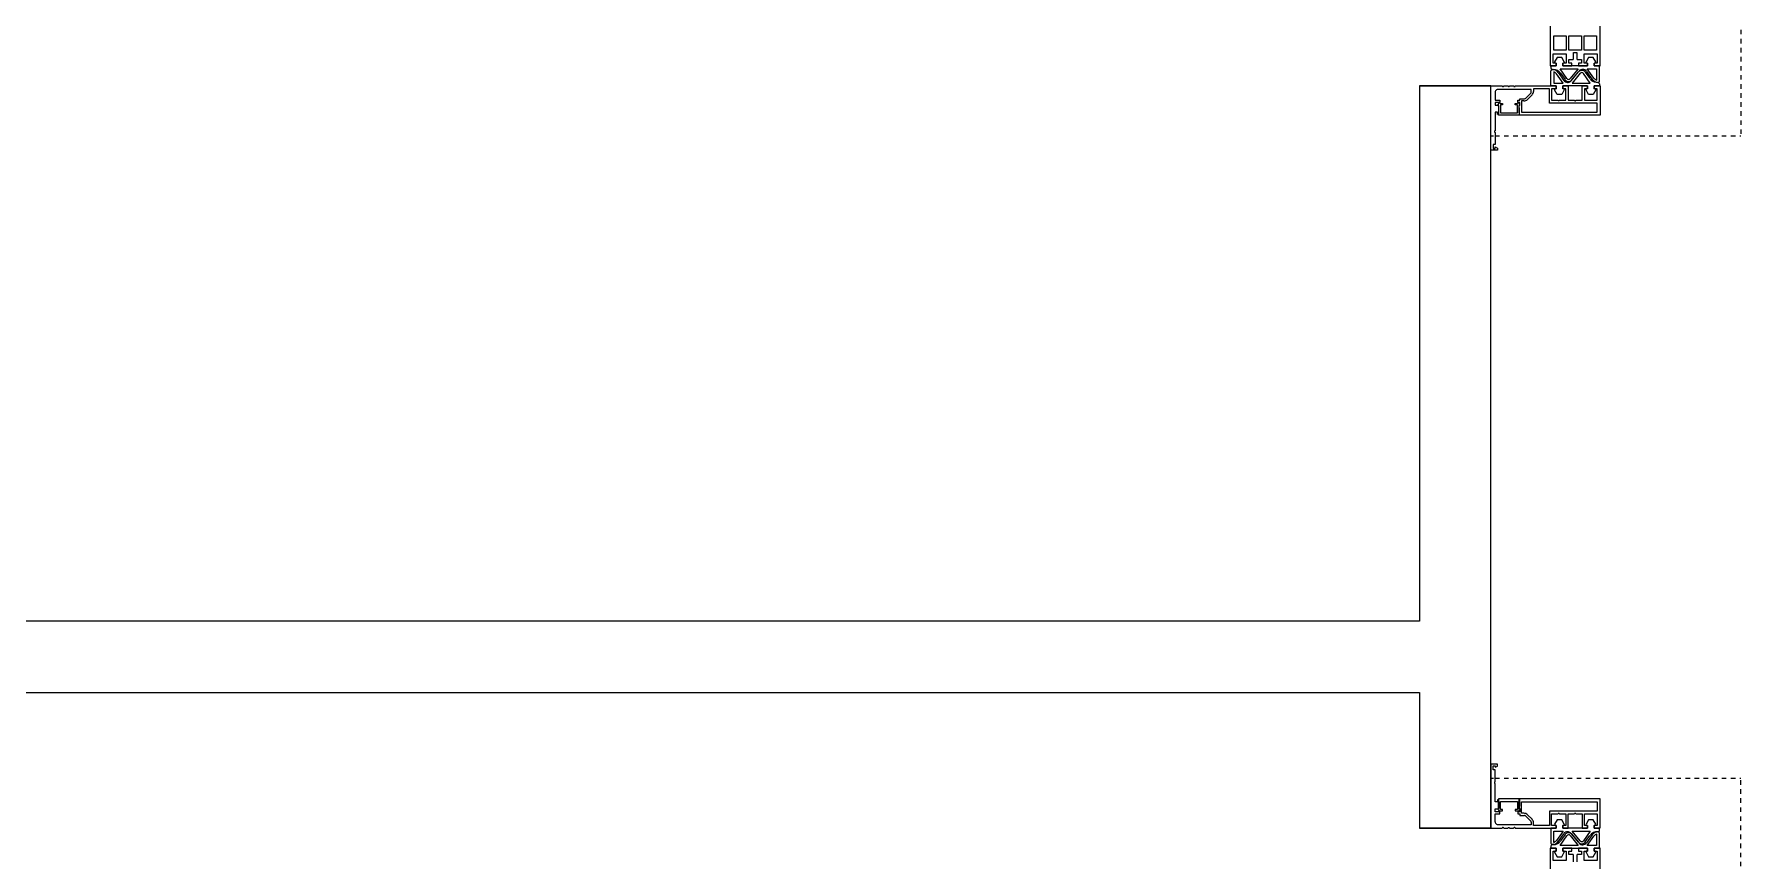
# Model space of a CAD drawing. Header units: millimetres. Extents: x -21807 to 26525, y -2564 to 60640.
# Drawn here: x -14979 to -13784, y 52849 to 53428 of the extents above; entities that cross this region are included whole.
import ezdxf

# ---------------------------------------------------------------- set-up
doc = ezdxf.new("R2010")
doc.units = ezdxf.units.MM
doc.linetypes.add('Dash', pattern=[6.35, 3.175, -3.175])
doc.layers.add('A-DETL-GENF', color=7, linetype='Continuous', lineweight=5)
doc.layers.add('A-WALL', color=7, linetype='Continuous', lineweight=9)
doc.layers.add('A-DOOR', color=5, linetype='Continuous', lineweight=9, true_color=0x0000ff)
doc.layers.add('A-DOOR-HDLN', color=5, linetype='Dash', lineweight=9, true_color=0x0000ff)

# ---------------------------------------------------------------- blocks, each defined once
blk = doc.blocks.new('Automatic-Door_Single_Gilgen_SL-PSXP_Without-Side-Panel_On-Wall - Automatic-Door_Single_Gilgen_SL-PSXP_Without-Side-Panel_On-Wall-1196497-MẶT BẰNG PHÂN VÙNG ÁP SUẤT')
at = {"layer": 'A-DETL-GENF', "color": 254, "lineweight": 9, "true_color": 0xcccccc}
for p, q in [((486, 101.5), (446, 101.5)), ((465, 90.2), (465, 99)), ((465, 99), (475, 99)), ((475, 99), (475, 90.2)), ((477.5, 90.2), (477.5, 99.5)), ((477.5, 99.5), (484, 99.5)), ((483.2, 98.4), (480, 96.6)), ((480, 96.6), (480, 93.4)), ((484, 97.4), (483.9, 98.2)), ((484, 99.5), (484, 97.4)), ((486, 97.4), (484, 97.4)), ((484, 97.4), (486, 97.4)), ((486, 97.4), (486, 101.5)), ((496.5, 101), (486, 101)), ((486, 101), (486, 97.4)), ((488, 92.5), (488, 99)), ((488, 99), (495.9, 99)), ((494.5, 97.1), (488, 92.5)), ((489.8, 91.9), (495.4, 95.8)), ((498.5, 101), (500, 101)), ((502, 99.5), (502, 97.4)), ((502.8, 98.4), (506, 96.6)), ((475, 90.2), (465, 90.2)), ((465, 79.6), (465, 88.4)), ((465, 88.4), (475, 88.4)), ((475, 88.4), (475, 79.6)), ((476.5, 82.9), (476.5, 85.1)), ((476.5, 85.1), (480.8, 85.1)), ((484, 90.2), (477.5, 90.2)), ((480, 93.4), (483.2, 91.6)), ((480.8, 85.1), (481.5, 85.4)), ((481.5, 85.4), (481.5, 88.4)), ((481.5, 88.4), (484, 88.4)), ((483.9, 91.8), (484, 92.6)), ((484, 92.6), (486, 92.6)), ((486, 92.6), (484, 92.6)), ((484, 92.6), (484, 90.2)), ((484, 88.4), (484, 86.4)), ((484, 86.4), (486, 86.4)), ((486, 92.6), (486, 75.4)), ((486, 86.4), (486, 92.6)), ((488, 73.4), (488, 86.2)), ((488, 86.2), (494.9, 80.5)), ((502, 92.6), (502, 90.5)), ((506, 93.4), (502.8, 91.6)), ((510, 84.5), (510, 89)), ((475, 79.6), (465, 79.6)), ((465, 69), (465, 77.8)), ((465, 77.8), (475, 77.8)), ((475, 77.8), (475, 69)), ((480.8, 82.9), (476.5, 82.9)), ((477.5, 68.5), (477.5, 77.8)), ((477.5, 77.8), (484, 77.8)), ((483.2, 76.4), (480, 74.6)), ((480, 74.6), (480, 71.4)), ((481.5, 82.6), (480.8, 82.9)), ((481.5, 79.6), (481.5, 82.6)), ((484, 79.6), (481.5, 79.6)), ((484, 75.4), (483.9, 76.2)), ((486, 81.6), (484, 81.6)), ((484, 81.6), (484, 79.6)), ((484, 77.8), (484, 75.4)), ((486, 75.4), (484, 75.4)), ((484, 75.4), (486, 75.4)), ((486, 75.4), (486, 81.6)), ((494.8, 78.1), (488, 73.4)), ((491.1, 73.7), (495.6, 76.9)), ((502, 77.5), (502, 75.4)), ((502.8, 76.4), (506, 74.6)), ((510, 79), (510, 83.5)), ((510, 73), (510, 77.5)), ((510, 67.5), (510, 72)), ((446, 66.5), (486, 66.5)), ((475, 69), (465, 69)), ((484, 68.5), (477.5, 68.5)), ((480, 71.4), (483.2, 69.6)), ((483.9, 69.8), (484, 70.6)), ((484, 70.6), (486, 70.6)), ((486, 70.6), (484, 70.6)), ((484, 70.6), (484, 68.5)), ((486, 70.6), (486, 67)), ((486, 66.5), (486, 70.6)), ((486, 67), (487.5, 67)), ((488.5, 68), (488.5, 69)), ((502, 70.6), (502, 67.5)), ((506, 71.4), (502.8, 69.6)), ((502, 54.8), (503.8, 54.8)), ((504.3, 53.3), (502.5, 53.3)), ((509, 45.2), (509, 48.6)), ((510.5, 48.1), (510.5, 46.4)), ((500, 38.1), (500, 40.9)), ((500, 34.1), (500, 36.9)), ((510, 45.2), (509, 45.2)), ((510, 43.8), (510, 45.2)), ((511.5, 43.8), (510, 43.8)), ((511.5, 45.2), (511.5, 43.8)), ((513.4, 45.2), (511.5, 45.2)), ((512, 44.5), (513.1, 45.1)), ((512.2, 42.1), (512.2, 43.7)), ((513.2, 42.1), (512.2, 42.1)), ((513.1, 45.1), (514.1, 44.6)), ((513.2, 43.6), (513.2, 42.1)), ((518.8, 43.6), (513.2, 43.6)), ((514, 44.7), (513.4, 45.2)), ((515, 44.7), (514, 44.7)), ((514.1, 44.6), (518.3, 44.6)), ((515.7, 45), (515, 44.7)), ((518.3, 44.6), (519.1, 44.9)), ((519.1, 44.9), (520.5, 44.9)), ((510, 31.2), (511.5, 31.2)), ((510, 28), (510, 31.2)), ((511.5, 31.2), (511.5, 28)), ((511.5, 28), (513.5, 28)), ((513.1, 30.1), (512, 30.7)), ((512.2, 33.1), (513.2, 33.1)), ((512.2, 31.5), (512.2, 33.1)), ((514.1, 30.6), (513.1, 30.1)), ((513.2, 33.1), (513.2, 31.6)), ((513.2, 31.6), (518.8, 31.6)), ((513.5, 28), (513.5, 29.7)), ((518.3, 30.6), (514.1, 30.6)), ((514.1, 30.3), (519.5, 30.3)), ((519.1, 30.3), (518.3, 30.6)), ((520.1, 29.7), (518.5, 29.7)), ((518.5, 28), (531.4, 28)), ((520.5, 30.3), (519.1, 30.3)), ((519.5, 30.3), (520.1, 29.7)), ((532.6, 28), (541, 28)), ((541, 26.5), (543.8, 26.5)), ((542.7, 28), (543.6, 29.5)), ((543.8, 28), (542.7, 28)), ((543.6, 29.5), (545, 29.5)), ((543.8, 26.5), (543.8, 28)), ((545, 29.5), (545, 25))]:
    blk.add_line(p, q, dxfattribs=at)
at = {"layer": 'A-DETL-GENF', "color": 254, "lineweight": 9, "true_color": 0xd9d9d9}
for p, q in [((500, 101.5), (520.5, 101.5)), ((502, 97.4), (500, 97.4)), ((500, 97.4), (502, 97.4)), ((510, 99.5), (502, 99.5)), ((506, 96.6), (506, 93.4)), ((510, 90.5), (510, 99.5)), ((518.5, 99.5), (512, 99.5)), ((512, 99.5), (512, 66)), ((518.5, 46.4), (518.5, 99.5)), ((520.5, 101.5), (520.5, 45)), ((495.8, 81.6), (490.2, 86.4)), ((496.4, 81.1), (490.2, 86.4)), ((490.4, 91.1), (494.9, 94.3)), ((491.1, 87.5), (498, 81.8)), ((498, 94.6), (491.2, 89.9)), ((498, 81.8), (498, 94.6)), ((500, 92.6), (502, 92.6)), ((502, 92.6), (500, 92.6)), ((510, 89), (500, 89)), ((500, 89), (500, 79)), ((502, 90.5), (510, 90.5)), ((490.6, 72.1), (496.2, 76.1)), ((498, 75.5), (491.5, 70.9)), ((498, 69), (498, 75.5)), ((500, 79), (510, 79)), ((502, 75.4), (500, 75.4)), ((500, 75.4), (502, 75.4)), ((510, 77.5), (502, 77.5)), ((506, 74.6), (506, 71.4)), ((500, 67), (489.5, 67)), ((490.1, 69), (498, 69)), ((500, 70.6), (502, 70.6)), ((502, 70.6), (500, 70.6)), ((500, 42.1), (500, 67)), ((502, 67.5), (510, 67.5)), ((502, 66), (502, 54.8)), ((512, 66), (502, 66)), ((502.5, 53.3), (502.5, 30.4)), ((508.7, 49.3), (505, 53)), ((506.3, 53.8), (509.5, 50.6)), ((510.5, 46.4), (518.5, 46.4)), ((520.5, 45), (515.7, 45)), ((518.8, 31.6), (518.8, 43.6)), ((520.5, 44.9), (520.5, 30.4)), ((500, 25), (500, 32.9)), ((545, 25), (500, 25)), ((504.5, 28), (510, 28)), ((513.5, 29.7), (514.1, 30.3)), ((518.5, 29.7), (518.5, 28)), ((541, 28), (541, 26.5))]:
    blk.add_line(p, q, dxfattribs=at)
at = {"layer": 'A-DETL-GENF', "color": 254, "lineweight": 9, "true_color": 0xe1e1e1}
for p, q in [((500, 97.4), (500, 101)), ((500, 101), (500, 97.4)), ((500, 89), (500, 92.6)), ((500, 92.6), (500, 89)), ((500, 75.4), (500, 79)), ((500, 79), (500, 75.4)), ((500, 67), (500, 70.6)), ((500, 70.6), (500, 67)), ((520.5, 30.4), (520.5, 30.3))]:
    blk.add_line(p, q, dxfattribs=at)
at = {"layer": 'A-DETL-GENF', "color": 254, "lineweight": 9, "true_color": 0xe8e8e8}
blk.add_line((502.5, 30.4), (502.5, 30), dxfattribs=at)
at = {"layer": 'A-DETL-GENF', "color": 254, "lineweight": 9, "true_color": 0xcccccc}
for centre, radius, start, end in [((483.4, 98), 0.492, 21.228, 120), ((492.5, 100), 3.5, 305, 344.2184), ((491.5, 99.3), 6, 305, 353.8814), ((492.3, 100.1), 5.21, 306.2325, 359.1484), ((496.5, 100), 1, 359.1484, 90), ((498.5, 100), 1, 90, 186.1018), ((502.9, 97.5), 0.952, 96.2504, 185.2378), ((483.4, 92), 0.492, 240, 338.772), ((491.6, 89.3), 3.19, 125, 230.3062), ((492.1, 88.7), 3, 125, 230), ((492.1, 88.7), 1.5, 125, 230), ((502.9, 92.5), 0.943, 173.7844, 264.349), ((483.4, 76), 0.492, 21.228, 120), ((494.5, 68.7), 6, 125, 177.8665), ((493.5, 68), 5, 125, 180.3809), ((493.9, 79.3), 1.5, 305, 50), ((493.9, 79.3), 3, 305, 35), ((494.5, 78.5), 3, 305, 2.9676), ((494.5, 78.8), 3, 10.2743, 50), ((502.9, 75.6), 0.878, 91.2948, 190.2472), ((509.8, 72.5), 0.536, 318.7504, 68.7493), ((483.4, 70), 0.492, 240, 324.6617), ((483.4, 70), 0.492, 324.6617, 338.772), ((487.5, 68), 1, 270, 360), ((489.5, 68), 1, 179.1484, 270), ((493.5, 68), 3.5, 125, 164.2184), ((503, 70.5), 0.96, 175.0696, 248.5777), ((503, 70.5), 0.96, 248.5777, 263.2793), ((503.8, 51.3), 3.5, 45, 90), ((504.3, 52.3), 1, 45, 90), ((508, 48.6), 1, 0, 45), ((507, 48.1), 3.5, 0, 45), ((499.9, 41.5), 0.595, 281.6671, 310.1518), ((499.7, 37.5), 0.649, 21.288, 63.8639), ((499.7, 37.5), 0.649, 296.1361, 338.712), ((499.9, 41.5), 0.595, 21.3635, 64.0905), ((512.8, 44.3), 0.859, 168.366, 223.634), ((499.9, 33.5), 0.6, 34.74, 76.428), ((499.9, 33.5), 0.6, 297.468, 325.26), ((504.5, 30), 2, 195, 255), ((512.8, 30.9), 0.89, 150.7575, 193.485), ((512.8, 30.9), 0.89, 136.515, 150.7575), ((532, 28), 0.583, 180, 225), ((532, 28), 0.583, 300, 330)]:
    blk.add_arc(centre, radius, start, end, dxfattribs=at)
at = {"layer": 'A-DETL-GENF', "color": 254, "lineweight": 9, "true_color": 0xd9d9d9}
for centre, radius, start, end in [((491.5, 99.3), 6, 353.8814, 6.1018), ((509.9, 84), 0.52, 29.5995, 73.9988), ((509.9, 84), 0.52, 286.0012, 330.4005), ((509.9, 84), 0.52, 345.2002, 14.7998), ((494.5, 78.8), 3, 357.0324, 10.2743), ((509.8, 72.5), 0.536, 291.2507, 318.7504), ((499.9, 41.5), 0.595, 310.1518, 338.6365), ((499.7, 37.5), 0.649, 352.904, 21.288), ((499.9, 41.5), 0.595, 352.8788, 21.3635), ((499.9, 33.5), 0.6, 283.572, 297.468), ((499.9, 33.5), 0.6, 325.26, 34.74), ((504.5, 30), 2, 180, 195), ((504.5, 30), 2, 255, 270), ((532, 28), 0.583, 225, 255), ((532, 28), 0.583, 330, 360)]:
    blk.add_arc(centre, radius, start, end, dxfattribs=at)
at = {"layer": 'A-DETL-GENF', "color": 254, "lineweight": 9, "true_color": 0xe1e1e1}
for centre, radius, start, end in [((509.9, 84), 0.52, 14.7998, 29.5995), ((509.9, 84), 0.52, 330.4005, 345.2002), ((493.9, 79.3), 3, 35, 50), ((499.9, 41.5), 0.595, 64.0905, 78.3329), ((499.7, 37.5), 0.649, 338.712, 352.904), ((499.9, 41.5), 0.595, 338.6365, 352.8788), ((532, 28), 0.583, 255, 300)]:
    blk.add_arc(centre, radius, start, end, dxfattribs=at)
at = {"layer": 'A-DOOR-HDLN', "color": 254, "lineweight": 13, "true_color": 0xccccff}
for p in [(-1565, 200), (535, 27.9)]:
    blk.add_line(p, (535, 200), dxfattribs=at)
at = {"layer": 'A-DOOR-HDLN', "color": 254, "lineweight": 13, "true_color": 0xd9d9f7}
blk.add_line((535, 25), (535, 26.9), dxfattribs=at)
blk = doc.blocks.new('Automatic-Door_Single_Gilgen_SL-PSXP_Without-Side-Panel_On-Wall - Automatic-Door_Single_Gilgen_SL-PSXP_Without-Side-Panel_On-Wall-1196725-MẶT BẰNG PHÂN VÙNG ÁP SUẤT')
at = {"layer": 'A-DETL-GENF', "color": 254, "lineweight": 9, "true_color": 0xd9d9d9}
for p, q in [((500, -25), (500, -32.9)), ((545, -25), (500, -25)), ((502.5, -53.3), (502.5, -30.4)), ((504.5, -28), (510, -28)), ((513.5, -29.7), (514.1, -30.3)), ((518.5, -29.7), (518.5, -28)), ((518.8, -31.6), (518.8, -43.6)), ((520.5, -44.9), (520.5, -30.4)), ((541, -28), (541, -26.5)), ((500, -42.1), (500, -67)), ((510.5, -46.4), (518.5, -46.4)), ((520.5, -45), (515.7, -45)), ((518.5, -46.4), (518.5, -99.5)), ((520.5, -101.5), (520.5, -45)), ((502, -66), (502, -54.8)), ((508.7, -49.3), (505, -53)), ((506.3, -53.8), (509.5, -50.6)), ((500, -67), (489.5, -67)), ((490.1, -69), (498, -69)), ((498, -75.5), (491.5, -70.9)), ((498, -69), (498, -75.5)), ((500, -70.6), (502, -70.6)), ((502, -70.6), (500, -70.6)), ((512, -66), (502, -66)), ((502, -67.5), (510, -67.5)), ((506, -74.6), (506, -71.4)), ((512, -99.5), (512, -66)), ((496.4, -81.1), (490.2, -86.4)), ((490.2, -86.4), (495.8, -81.6)), ((490.6, -72.1), (496.2, -76.1)), ((491.1, -87.5), (498, -81.8)), ((498, -81.8), (498, -94.6)), ((502, -75.4), (500, -75.4)), ((500, -75.4), (502, -75.4)), ((500, -79), (510, -79)), ((500, -89), (500, -79)), ((510, -77.5), (502, -77.5)), ((490.4, -91.1), (494.9, -94.3)), ((498, -94.6), (491.2, -89.9)), ((510, -89), (500, -89)), ((500, -92.6), (502, -92.6)), ((502, -92.6), (500, -92.6)), ((502, -90.5), (510, -90.5)), ((506, -96.6), (506, -93.4)), ((510, -90.5), (510, -99.5)), ((502, -97.4), (500, -97.4)), ((500, -97.4), (502, -97.4)), ((500, -101.5), (520.5, -101.5)), ((510, -99.5), (502, -99.5)), ((518.5, -99.5), (512, -99.5))]:
    blk.add_line(p, q, dxfattribs=at)
at = {"layer": 'A-DETL-GENF', "color": 254, "lineweight": 9, "true_color": 0xcccccc}
for p, q in [((500, -34.1), (500, -36.9)), ((510, -28), (510, -31.2)), ((510, -31.2), (511.5, -31.2)), ((511.5, -31.2), (511.5, -28)), ((511.5, -28), (513.5, -28)), ((513.1, -30.1), (512, -30.7)), ((512.2, -31.5), (512.2, -33.1)), ((512.2, -33.1), (513.2, -33.1)), ((514.1, -30.6), (513.1, -30.1)), ((513.2, -33.1), (513.2, -31.6)), ((513.2, -31.6), (518.8, -31.6)), ((513.5, -28), (513.5, -29.7)), ((514.1, -30.3), (519.5, -30.3)), ((518.3, -30.6), (514.1, -30.6)), ((519.1, -30.3), (518.3, -30.6)), ((518.5, -28), (531.4, -28)), ((520.1, -29.7), (518.5, -29.7)), ((520.5, -30.3), (519.1, -30.3)), ((519.5, -30.3), (520.1, -29.7)), ((532.6, -28), (541, -28)), ((541, -26.5), (543.8, -26.5)), ((543.8, -28), (542.7, -28)), ((542.7, -28), (543.6, -29.5)), ((543.6, -29.5), (545, -29.5)), ((543.8, -26.5), (543.8, -28)), ((545, -29.5), (545, -25)), ((500, -38.1), (500, -40.9)), ((510, -45.2), (509, -45.2)), ((509, -45.2), (509, -48.6)), ((511.5, -43.8), (510, -43.8)), ((510, -43.8), (510, -45.2)), ((510.5, -48.1), (510.5, -46.4)), ((511.5, -45.2), (511.5, -43.8)), ((513.4, -45.2), (511.5, -45.2)), ((512, -44.5), (513.1, -45.1)), ((513.2, -42.1), (512.2, -42.1)), ((512.2, -42.1), (512.2, -43.7)), ((513.1, -45.1), (514.1, -44.6)), ((513.2, -43.6), (513.2, -42.1)), ((518.8, -43.6), (513.2, -43.6)), ((514, -44.7), (513.4, -45.2)), ((515, -44.7), (514, -44.7)), ((514.1, -44.6), (518.3, -44.6)), ((515.7, -45), (515, -44.7)), ((518.3, -44.6), (519.1, -44.9)), ((519.1, -44.9), (520.5, -44.9)), ((502, -54.8), (503.8, -54.8)), ((504.3, -53.3), (502.5, -53.3)), ((486, -66.5), (446, -66.5)), ((477.5, -77.8), (477.5, -68.5)), ((477.5, -68.5), (484, -68.5)), ((483.2, -69.6), (480, -71.4)), ((480, -71.4), (480, -74.6)), ((484, -70.6), (483.9, -69.8)), ((484, -68.5), (484, -70.6)), ((486, -70.6), (484, -70.6)), ((484, -70.6), (486, -70.6)), ((486, -70.6), (486, -66.5)), ((486, -67), (486, -70.6)), ((487.5, -67), (486, -67)), ((488.5, -69), (488.5, -68)), ((502, -70.6), (502, -67.5)), ((506, -71.4), (502.8, -69.6)), ((510, -67.5), (510, -72)), ((476.5, -82.9), (480.8, -82.9)), ((484, -77.8), (477.5, -77.8)), ((480, -74.6), (483.2, -76.4)), ((480.8, -82.9), (481.5, -82.6)), ((481.5, -82.6), (481.5, -79.6)), ((481.5, -79.6), (484, -79.6)), ((483.9, -76.2), (484, -75.4)), ((484, -75.4), (486, -75.4)), ((486, -75.4), (484, -75.4)), ((484, -75.4), (484, -77.8)), ((484, -79.6), (484, -81.6)), ((484, -81.6), (486, -81.6)), ((486, -75.4), (486, -92.6)), ((486, -81.6), (486, -75.4)), ((488, -86.2), (488, -73.4)), ((488, -73.4), (494.8, -78.1)), ((494.9, -80.5), (488, -86.2)), ((495.6, -76.9), (491.1, -73.7)), ((502, -77.5), (502, -75.4)), ((502.8, -76.4), (506, -74.6)), ((510, -73), (510, -77.5)), ((510, -79), (510, -83.5)), ((480.8, -85.1), (476.5, -85.1)), ((477.5, -99.5), (477.5, -90.2)), ((477.5, -90.2), (484, -90.2)), ((483.2, -91.6), (480, -93.4)), ((480, -93.4), (480, -96.6)), ((481.5, -85.4), (480.8, -85.1)), ((481.5, -88.4), (481.5, -85.4)), ((484, -88.4), (481.5, -88.4)), ((484, -92.6), (483.9, -91.8)), ((486, -86.4), (484, -86.4)), ((484, -86.4), (484, -88.4)), ((484, -90.2), (484, -92.6)), ((486, -92.6), (484, -92.6)), ((484, -92.6), (486, -92.6)), ((486, -92.6), (486, -86.4)), ((488, -99), (488, -92.5)), ((488, -92.5), (494.5, -97.1)), ((495.4, -95.8), (489.8, -91.9)), ((502, -92.6), (502, -90.5)), ((506, -93.4), (502.8, -91.6)), ((510, -84.5), (510, -89)), ((446, -101.5), (486, -101.5)), ((484, -99.5), (477.5, -99.5)), ((480, -96.6), (483.2, -98.4)), ((483.9, -98.2), (484, -97.4)), ((484, -97.4), (486, -97.4)), ((486, -97.4), (484, -97.4)), ((484, -97.4), (484, -99.5)), ((486, -97.4), (486, -101)), ((486, -101.5), (486, -97.4)), ((486, -101), (496.5, -101)), ((495.9, -99), (488, -99)), ((498.5, -101), (500, -101)), ((502, -99.5), (502, -97.4)), ((502.8, -98.4), (506, -96.6))]:
    blk.add_line(p, q, dxfattribs=at)
at = {"layer": 'A-DETL-GENF', "color": 254, "lineweight": 9, "true_color": 0xe8e8e8}
blk.add_line((502.5, -30.4), (502.5, -30), dxfattribs=at)
at = {"layer": 'A-DETL-GENF', "color": 254, "lineweight": 9, "true_color": 0xe1e1e1}
for p, q in [((520.5, -30.4), (520.5, -30.3)), ((500, -67), (500, -70.6)), ((500, -70.6), (500, -67)), ((500, -75.4), (500, -79)), ((500, -79), (500, -75.4)), ((500, -89), (500, -92.6)), ((500, -92.6), (500, -89)), ((500, -97.4), (500, -101)), ((500, -101), (500, -97.4))]:
    blk.add_line(p, q, dxfattribs=at)
at = {"layer": 'A-DETL-GENF', "color": 254, "lineweight": 9, "true_color": 0xd9d9d9}
for centre, radius, start, end in [((499.9, -33.5), 0.6, 62.532, 76.428), ((499.9, -33.5), 0.6, 20.844, 34.74), ((499.9, -33.5), 0.6, 325.26, 20.844), ((504.5, -30), 2, 165, 180), ((504.5, -30), 2, 90, 105), ((532, -28), 0.583, 105, 135), ((532, -28), 0.583, 0, 30), ((499.7, -37.5), 0.649, 338.712, 7.096), ((499.9, -41.5), 0.595, 21.3635, 49.8482), ((499.9, -41.5), 0.595, 338.6365, 7.1212), ((494.5, -78.8), 3, 349.7257, 2.9676), ((509.8, -72.5), 0.536, 54.9994, 68.7493), ((509.9, -84), 0.52, 29.5995, 73.9988), ((509.8, -72.5), 0.536, 41.2496, 54.9994), ((509.9, -84), 0.52, 286.0012, 330.4005), ((509.9, -84), 0.52, 345.2002, 14.7998), ((498.5, -100), 1, 173.8982, 228.8135), ((496.5, -100), 1, 347.8728, 0.8516)]:
    blk.add_arc(centre, radius, start, end, dxfattribs=at)
at = {"layer": 'A-DETL-GENF', "color": 254, "lineweight": 9, "true_color": 0xcccccc}
for centre, radius, start, end in [((499.9, -33.5), 0.6, 283.572, 325.26), ((499.9, -33.5), 0.6, 34.74, 62.532), ((504.5, -30), 2, 105, 165), ((512.8, -30.9), 0.89, 166.515, 223.485), ((532, -28), 0.583, 135, 180), ((532, -28), 0.583, 30, 60), ((499.7, -37.5), 0.649, 49.6719, 63.8639), ((499.7, -37.5), 0.649, 296.1361, 338.712), ((499.9, -41.5), 0.595, 64.0905, 78.3329), ((499.7, -37.5), 0.649, 35.48, 49.6719), ((499.9, -41.5), 0.595, 49.8482, 64.0905), ((499.9, -41.5), 0.595, 295.9095, 338.6365), ((499.7, -37.5), 0.649, 21.288, 35.48), ((512.8, -44.3), 0.859, 136.366, 191.634), ((503.8, -51.3), 3.5, 270, 315), ((504.3, -52.3), 1, 270, 315), ((508, -48.6), 1, 315, 360), ((507, -48.1), 3.5, 315, 360), ((483.4, -70), 0.492, 21.228, 120), ((487.5, -68), 1, 0, 90), ((489.5, -68), 1, 90, 180.8516), ((493.5, -68), 5, 179.6191, 235), ((494.5, -68.7), 6, 182.1335, 235), ((493.5, -68), 3.5, 195.7816, 235), ((503, -70.5), 0.96, 96.7207, 184.9304), ((483.4, -76), 0.492, 240, 338.772), ((493.9, -79.3), 1.5, 310, 55), ((493.9, -79.3), 3, 325, 55), ((494.5, -78.5), 3, 357.0324, 55), ((494.5, -78.8), 3, 310, 349.7257), ((502.9, -75.6), 0.878, 169.7528, 268.7052), ((509.8, -72.5), 0.536, 291.2507, 305.0006), ((509.8, -72.5), 0.536, 305.0006, 346.2501), ((509.8, -72.5), 0.536, 27.4997, 41.2496), ((509.8, -72.5), 0.536, 346.2501, 27.4997), ((483.4, -92), 0.492, 21.228, 120), ((491.6, -89.3), 3.19, 129.6938, 235), ((492.1, -88.7), 3, 130, 235), ((492.1, -88.7), 1.5, 130, 235), ((491.5, -99.3), 6, 353.8982, 55), ((502.9, -92.5), 0.943, 95.651, 186.2156), ((483.4, -98), 0.492, 240, 338.772), ((492.5, -100), 3.5, 15.7816, 55), ((492.3, -100.1), 5.21, 0.8516, 53.7675), ((496.5, -100), 1, 270, 347.8728), ((498.5, -100), 1, 228.8135, 270), ((502.9, -97.5), 0.952, 174.7622, 263.7496)]:
    blk.add_arc(centre, radius, start, end, dxfattribs=at)
at = {"layer": 'A-DETL-GENF', "color": 254, "lineweight": 9, "true_color": 0xe1e1e1}
for centre, radius, start, end in [((532, -28), 0.583, 90, 105), ((532, -28), 0.583, 75, 90), ((532, -28), 0.583, 60, 75), ((499.9, -41.5), 0.595, 281.6671, 295.9095), ((499.7, -37.5), 0.649, 7.096, 21.288), ((499.9, -41.5), 0.595, 7.1212, 21.3635), ((493.9, -79.3), 3, 310, 325), ((509.9, -84), 0.52, 14.7998, 29.5995), ((509.9, -84), 0.52, 330.4005, 345.2002)]:
    blk.add_arc(centre, radius, start, end, dxfattribs=at)
at = {"layer": 'A-DOOR-HDLN', "color": 254, "lineweight": 13, "true_color": 0xd9d9f7}
blk.add_line((535, -25), (535, -26.9), dxfattribs=at)
at = {"layer": 'A-DOOR-HDLN', "color": 254, "lineweight": 13, "true_color": 0xccccff}
for p in [(535, -27.9), (-1565, -200)]:
    blk.add_line(p, (535, -200), dxfattribs=at)
blk = doc.blocks.new('AK-SGS-M3-A_rvt-1-MẶT BẰNG PHÂN VÙNG ÁP SUẤT')
at = {"layer": 'A-WALL', "color": 254, "lineweight": 13, "true_color": 0xcccccc}
for p, q in [((-14008.6, 53391.9), (-14008.6, 53016.9)), ((-13958.6, 53391.9), (-14008.6, 53391.9)), ((-13958.6, 52916.9), (-13958.6, 53346.9)), ((-14008.6, 53016.9), (-15908.6, 53016.9)), ((-15908.6, 52966.9), (-14008.6, 52966.9)), ((-14008.6, 52966.9), (-14008.6, 52871.9)), ((-14008.6, 52871.9), (-13958.6, 52871.9))]:
    blk.add_line(p, q, dxfattribs=at)
at = {"layer": 'A-WALL', "color": 254, "lineweight": 13, "true_color": 0xe0e0e0}
for p, q in [((-14008.6, 53391.9), (-14008.6, 53016.9)), ((-14008.6, 53391.9), (-13958.6, 53391.9)), ((-13958.6, 52916.9), (-13958.6, 53346.9)), ((-14008.6, 53016.9), (-15908.6, 53016.9)), ((-15908.6, 52966.9), (-14008.6, 52966.9)), ((-14008.6, 52966.9), (-14008.6, 52871.9)), ((-13958.6, 52871.9), (-14008.6, 52871.9))]:
    blk.add_line(p, q, dxfattribs=at)
at = {"layer": 'A-WALL', "color": 254, "lineweight": 13, "true_color": 0xd9d9d9}
for p, q in [((-13958.6, 53346.9), (-13958.6, 53391.9)), ((-13958.6, 52871.9), (-13958.6, 52916.9))]:
    blk.add_line(p, q, dxfattribs=at)
at = {"layer": 'A-WALL', "color": 254, "lineweight": 13, "true_color": 0xe5e5e5}
for p, q in [((-13958.6, 53346.9), (-13958.6, 53391.9)), ((-13958.6, 52871.9), (-13958.6, 52916.9))]:
    blk.add_line(p, q, dxfattribs=at)
at = {"layer": 'A-DOOR', "color": 9, "lineweight": 13, "true_color": 0xaaaad4}
for name, p, rotation in [('Automatic-Door_Single_Gilgen_SL-PSXP_Without-Side-Panel_On-Wall - Automatic-Door_Single_Gilgen_SL-PSXP_Without-Side-Panel_On-Wall-1196497-MẶT BẰNG PHÂN VÙNG ÁP SUẤT', (-13983.6, 53891.9), 269.9999999999999), ('Automatic-Door_Single_Gilgen_SL-PSXP_Without-Side-Panel_On-Wall - Automatic-Door_Single_Gilgen_SL-PSXP_Without-Side-Panel_On-Wall-1196725-MẶT BẰNG PHÂN VÙNG ÁP SUẤT', (-13983.6, 52371.9), 89.99999999999993)]:
    blk.add_blockref(name, p, dxfattribs=dict(at, rotation=rotation))

msp = doc.modelspace()

# ---------------------------------------------------------------- block references
at = {"lineweight": 5}
msp.add_blockref('AK-SGS-M3-A_rvt-1-MẶT BẰNG PHÂN VÙNG ÁP SUẤT', (0, 0), dxfattribs=at)

doc.saveas('drawing.dxf')
